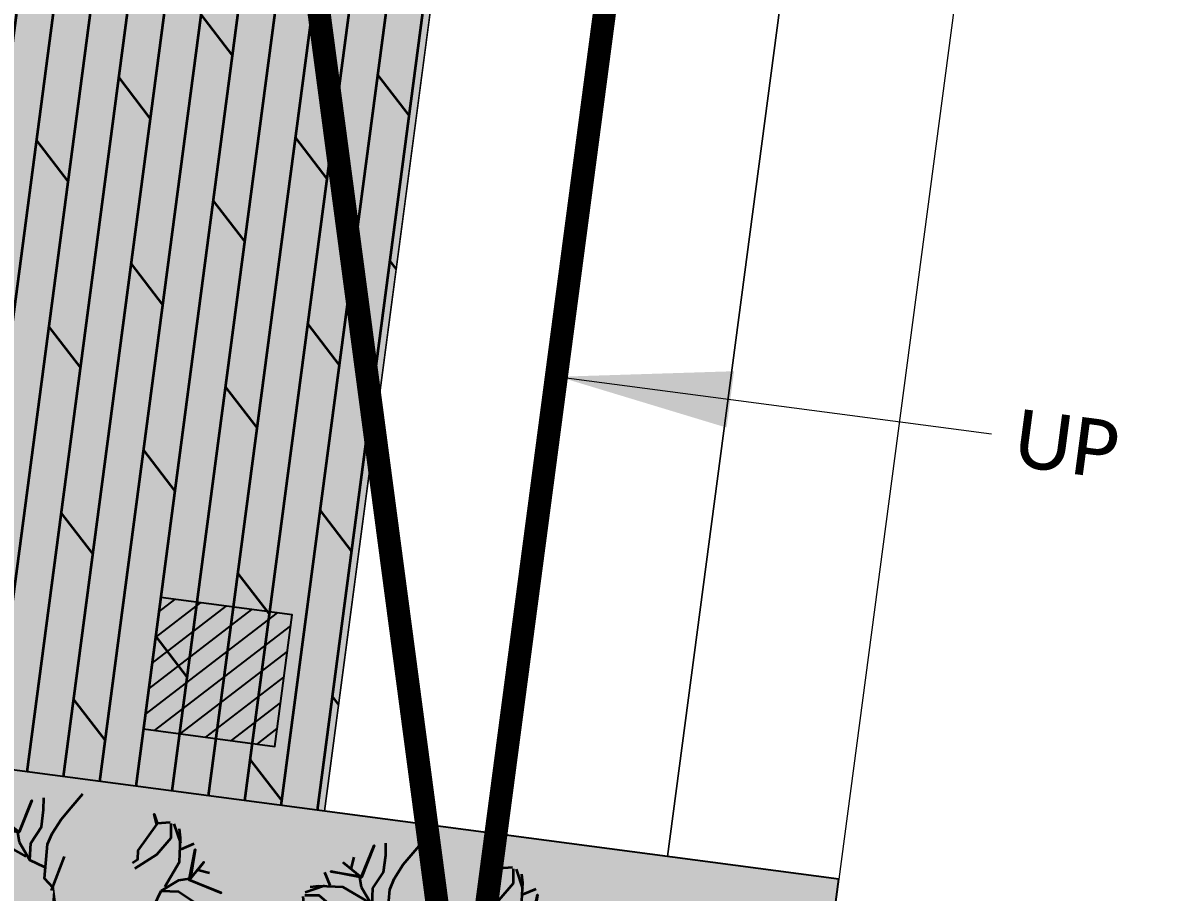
# Model space of a CAD drawing. Header units: millimetres. Extents: x -176651 to 424033, y -469666 to 486614.
# Drawn here: x 143372 to 145348, y 93117 to 94624 of the extents above; entities that cross this region are included whole.
import ezdxf

# ---------------------------------------------------------------- set-up
doc = ezdxf.new("R2010")
doc.units = ezdxf.units.MM
doc.linetypes.add('1625E_Roof Plan$0$DASHED', pattern=[0.75, 0.5, -0.25])
for name, color, linetype in [('1625_East Villa$0$ad-Arrow', 8, 'Continuous'), ('1625_East Villa$0$ad-Elevation 10', 8, 'Continuous'), ('1625_East Villa$0$ad-Text main', 8, 'Continuous'), ('1625_East Villa$0$ad-Verandah', 8, 'Continuous'), ('1625E_Columns$0$ad-MS Column', 8, 'Continuous'), ('1625E_Roof Plan$0$ad-Secondary Roof', 8, 'Continuous'), ('ad-Plinth', 8, 'Continuous'), ('ad-Verandah', 33, 'Continuous')]:
    doc.layers.add(name, color=color, linetype=linetype)
doc.layers.add('1625_East Villa$0$ad-Landscape', color=8, linetype='Continuous', lineweight=35)
doc.styles.add('1625_East Villa$0$6 U T S R N_Corridor-Basement$0$grid_text', font='verdana.ttf', dxfattribs={"width": 0.9})
doc.styles.add('1625_East Villa$0$6 U T S R N_Corridor-Basement$0$Standard', font='arial.ttf')
doc.dimstyles.new('1625_East Villa$0$6 U T S R N_Corridor-Basement$0$1.125', dxfattribs={"dimtxt": 350, "dimasz": 100, "dimexe": 75, "dimexo": 50, "dimgap": 50, "dimtad": 0, "dimdec": 0, "dimzin": 0, "dimdsep": 46, "dimtxsty": '1625_East Villa$0$6 U T S R N_Corridor-Basement$0$grid_text', "dimblk": '1625_East Villa$0$6 U T S R N_Corridor-Basement$0$_ArchTick', "dimcen": 0, "dimdle": 75, "dimclrd": 256, "dimclre": 8, "dimclrt": 7, "dimadec": 3, "dimazin": 0, "dimtfac": 1, "dimtdec": 0, "dimtofl": 0, "dimtmove": 2, "dimatfit": 2, "dimfxl": 80, "dimtolj": 1, "dimtzin": 0, "dimlwd": 18, "dimlwe": 9, "dimarcsym": 0})

# ---------------------------------------------------------------- blocks, each defined once
blk = doc.blocks.new('A$C92fa9908')
at = {"layer": 'ad-Verandah', "lineweight": 9}
blk.add_lwpolyline([(12120, 13620), (13650, 13620), (13650, 8645), (12120, 8645)], close=True, dxfattribs=at)
blk = doc.blocks.new('zw$C194')
at = {"layer": 'ad-Plinth', "ltscale": 5, "rotation": 352.47038764227}
blk.add_blockref('A$C92fa9908', (-62608.4, -342283.4), dxfattribs=at)
blk = doc.blocks.new('1625_East Villa$0$6 U T S R N_Corridor-Basement$0$_ArchTick')
at = {"color": 0, "linetype": 'ByBlock', "const_width": 0.15}
blk.add_lwpolyline([(-0.5, -0.5), (0.5, 0.5)], dxfattribs=at)
blk = doc.blocks.new('1625_East Villa$0$A$C06C421F0')
at = {"layer": '1625_East Villa$0$ad-Landscape'}
for points in [[(359.9, 366.5, 36, 14.4, 0), (421.2, 431.5, 14.4, 0.72, 0), (487.4, 441.9, 0, 0, 0), (448, 441.9, 0, 0, 0), (472.5, 524.2, 0, 0, 0), (467.7, 541.4, 0, 0, 0), (379.6, 599.7, 0, 0, 0), (404.1, 579.3, 0, 0, 0), (359.9, 575.7, 0, 0, 0), (404.1, 579.3, 0, 0, 0), (467.7, 541.4, 0, 0, 0), (433.5, 648, 0, 0, 0), (482.5, 692.3, 0, 0, 0), (430.9, 648, 0, 0, 0), (418.6, 692.3, 0, 0, 0), (426.1, 713.1, 0, 0, 0), (413.8, 692.3, 0, 0, 0), (372.2, 716.3, 0, 0, 0), (413.8, 692.3, 0, 0, 0), (323.1, 719.9, 0, 0, 0)], [(353.4, 359.9, 36, 14.4, 0), (288.3, 421.2, 14.4, 0.72, 0), (277.9, 487.4, 0, 0, 0), (277.9, 448, 0, 0, 0), (195.7, 472.5, 0, 0, 0), (178.5, 467.7, 0, 0, 0), (120.2, 379.6, 0, 0, 0), (140.6, 404.1, 0, 0, 0), (144.2, 359.9, 0, 0, 0), (140.6, 404.1, 0, 0, 0), (178.5, 467.7, 0, 0, 0), (71.9, 433.5, 0, 0, 0), (27.6, 482.5, 0, 0, 0), (71.9, 430.9, 0, 0, 0), (27.6, 418.6, 0, 0, 0), (6.8, 426.1, 0, 0, 0), (27.6, 413.8, 0, 0, 0), (3.6, 372.2, 0, 0, 0), (27.6, 413.8, 0, 0, 0), (0, 323.1, 0, 0, 0)], [(366.5, 360, 36, 14.4, 0), (431.5, 298.7, 14.4, 0.72, 0), (441.9, 232.5, 0, 0, 0), (441.9, 271.9, 0, 0, 0), (524.2, 247.4, 0, 0, 0), (541.4, 252.2, 0, 0, 0), (599.7, 340.3, 0, 0, 0), (579.3, 315.8, 0, 0, 0), (575.7, 360, 0, 0, 0), (579.3, 315.8, 0, 0, 0), (541.4, 252.2, 0, 0, 0), (648, 286.4, 0, 0, 0), (692.3, 237.4, 0, 0, 0), (648, 289, 0, 0, 0), (692.3, 301.2, 0, 0, 0), (713.1, 293.8, 0, 0, 0), (692.3, 306.1, 0, 0, 0), (716.3, 347.7, 0, 0, 0), (692.3, 306.1, 0, 0, 0), (719.9, 396.8, 0, 0, 0)], [(360, 353.4, 36, 14.4, 0), (298.7, 288.3, 14.4, 0.72, 0), (232.5, 277.9, 0, 0, 0), (271.9, 277.9, 0, 0, 0), (247.4, 195.7, 0, 0, 0), (252.2, 178.5, 0, 0, 0), (340.3, 120.2, 0, 0, 0), (315.8, 140.6, 0, 0, 0), (360, 144.2, 0, 0, 0), (315.8, 140.6, 0, 0, 0), (252.2, 178.5, 0, 0, 0), (286.4, 71.9, 0, 0, 0), (237.4, 27.6, 0, 0, 0), (289, 71.9, 0, 0, 0), (301.2, 27.6, 0, 0, 0), (293.8, 6.8, 0, 0, 0), (306.1, 27.6, 0, 0, 0), (347.7, 3.6, 0, 0, 0), (306.1, 27.6, 0, 0, 0), (396.8, 0, 0, 0, 0)]]:
    blk.add_lwpolyline(points, format="xyseb", dxfattribs=at)
for points in [[(250.4, 526.4), (212.9, 538.7), (209.3, 580.3), (230, 622.2), (230, 663.9), (226.4, 693.2)], [(277.9, 479.9), (254, 499.6), (250.4, 582.9), (257.6, 610), (274.8, 646.8), (295.1, 678.4), (319.1, 715.2)], [(212.9, 538.7), (182.1, 578), (174.9, 602.6), (103, 607.4), (178.5, 604.8), (198.9, 683.2), (178.5, 602.6), (130.6, 631.9), (151, 619.7), (154.6, 649)], [(460.3, 565.3), (472.5, 575.7), (470.3, 596.5), (507.1, 664.7), (497, 689.2), (507.1, 668.4), (538.7, 675.1)], [(467.7, 551.8), (516.7, 592.9), (546.1, 637.6), (541.3, 672)], [(570.6, 627.2), (548.7, 672)], [(546.1, 517.4), (573.2, 582.5), (568.4, 640.8), (563.2, 661.6)], [(538.7, 507), (578, 537.8), (602.6, 545), (607.4, 616.8), (604.8, 541.4), (683.2, 521), (602.6, 541.4), (631.9, 589.3), (619.7, 568.9), (649, 565.3)], [(573.2, 613.7), (602.6, 630.9)], [(106.2, 573.2), (89, 602.6)], [(92.6, 570.6), (47.9, 548.7)], [(202.5, 546.1), (137.4, 573.2), (79.1, 568.4), (58.3, 563.2)], [(274.8, 472.5), (295.1, 558.4)], [(154.6, 460.3), (144.2, 472.5), (123.4, 470.3), (55.1, 507.1), (30.7, 497), (51.5, 507.1), (44.7, 538.7)], [(168.1, 467.7), (127, 516.7), (82.3, 546.1), (47.9, 541.3)], [(526.4, 469.5), (538.7, 507), (580.3, 510.6), (622.2, 489.8), (663.9, 489.8), (693.2, 493.5)], [(472.5, 445.1), (558.4, 424.8)], [(479.9, 441.9), (499.6, 465.9), (582.9, 469.5), (610, 462.3), (646.8, 445.1), (678.4, 424.8), (715.2, 400.8)], [(239.9, 277.9), (220.3, 254), (137, 250.4), (109.9, 257.6), (73.1, 274.8), (41.5, 295.1), (4.7, 319.1)], [(247.4, 274.8), (161.5, 295.1)], [(193.5, 250.4), (181.2, 212.9), (139.6, 209.3), (97.6, 230), (56, 230), (26.6, 226.4)], [(551.8, 252.2), (592.9, 203.2), (637.6, 173.8), (672, 178.6)], [(565.3, 259.6), (575.7, 247.4), (596.5, 249.6), (664.7, 212.8), (689.2, 222.8), (668.4, 212.8), (675.1, 181.2)], [(441.9, 239.9), (465.9, 220.3), (469.5, 137), (462.3, 109.9), (445.1, 73.1), (424.8, 41.5), (400.8, 4.7)], [(445.1, 247.4), (424.8, 161.5)], [(181.2, 212.9), (141.8, 182.1), (117.3, 174.9), (112.5, 103), (115.1, 178.5), (36.7, 198.9), (117.3, 178.5), (88, 130.6), (100.2, 151), (70.9, 154.6)], [(173.8, 202.5), (146.7, 137.4), (151.5, 79.1), (156.7, 58.3)], [(252.2, 168.1), (203.2, 127), (173.8, 82.3), (178.6, 47.9)], [(469.5, 193.5), (507, 181.2), (510.6, 139.6), (489.8, 97.6), (489.8, 56), (493.5, 26.6)], [(507, 181.2), (537.8, 141.8), (545, 117.3), (616.8, 112.5), (541.4, 115.1), (521, 36.7), (541.4, 117.3), (589.3, 88), (568.9, 100.2), (565.3, 70.9)], [(517.4, 173.8), (582.5, 146.7), (640.8, 151.5), (661.6, 156.7)], [(627.2, 149.3), (672, 171.2)], [(259.6, 154.6), (247.4, 144.2), (249.6, 123.4), (212.8, 55.1), (222.8, 30.7), (212.8, 51.5), (181.2, 44.7)], [(613.7, 146.7), (630.9, 117.3)], [(146.7, 106.2), (117.3, 89)], [(149.3, 92.6), (171.2, 47.9)]]:
    blk.add_lwpolyline(points, dxfattribs=at)
blk = doc.blocks.new('1625E_Roof Plan')
at = {"layer": '1625E_Roof Plan$0$ad-Secondary Roof', "linetype": '1625E_Roof Plan$0$DASHED', "ltscale": 2, "const_width": 40}
for points in [[(13950, 14220), (13138.3, 11207.5), (13950, 8195)], [(12570, 8195), (10022.5, 11207.5), (12570, 14220), (13950, 14220), (13950, 8195)]]:
    blk.add_lwpolyline(points, close=True, dxfattribs=at)
blk = doc.blocks.new('1625E_Columns$0$A$C42b14ea2')
at = {"layer": '1625E_Columns$0$ad-MS Column'}
h = blk.add_hatch(dxfattribs=at)
h.set_pattern_fill('ANSI31', color=256, scale=10)
h.set_pattern_definition([(45, (-1729784.14, 638048.958), (-22.4506403, 22.4506403), [])])
h.paths.add_polyline_path([(0, 0), (230, 0), (230, 230), (0, 230)])
blk.add_lwpolyline([(0, 0), (230, 0), (230, 230), (0, 230)], close=True, dxfattribs=at)
blk = doc.blocks.new('1625E_Columns')
blk.add_blockref('1625E_Columns$0$A$C42b14ea2', (13320, 8745))
blk = doc.blocks.new('1625_East Villa$0$zw$959F')
at = {"transparency": 33554559}
h = blk.add_hatch(color=43, dxfattribs=at)
h.dxf.hatch_style = 1
h.paths.add_polyline_path([(0, 0), (1530, 0), (1530, -4975), (0, -4975)])
h = blk.add_hatch(color=256, dxfattribs=at)
h.dxf.hatch_style = 1
h.set_gradient(color1=(153, 204, 0), color2=(63, 127, 0), tint=1, name='INVSPHERICAL')
h.paths.add_polyline_path([(0, -8875), (2430, -8875), (2430, -4975), (0, -4975)])
h = blk.add_hatch(dxfattribs=at)
h.set_pattern_fill('GRASS', color=74)
h.set_pattern_definition([(90, (-1096435.541, 661200.024), (-17.96051224, 17.96051224), [4.7625, -31.1585245]), (45, (-1096435.54, 661200.024), (-17.96051224, 17.96051224), [4.7625, -20.6375]), (135, (-1096435.54, 661200.024), (-17.96051224, -17.96051224), [4.7625, -20.6375])])
h.paths.add_polyline_path([(0, -8875), (2430, -8875), (2430, -4975), (0, -4975)])
at = {"layer": '1625_East Villa$0$ad-Landscape', "transparency": 33554687}
h = blk.add_hatch(dxfattribs=at)
h.set_pattern_fill('DOLMIT', color=44, scale=10, angle=270)
h.set_pattern_definition([(270, (-454666.75, 133732.39), (63.5, -1e-14), []), (315, (-454666.75, 133732.4), (126.999913, 126.999913), [89.80256, -179.60512])])
h.paths.add_polyline_path([(0, 0), (1530, 0), (1530, -4975), (0, -4975)])
at = {"layer": '1625_East Villa$0$ad-Elevation 10'}
blk.add_lwpolyline([(0, -8875), (2430, -8875), (2430, -4975), (0, -4975)], close=True, dxfattribs=at)
at = {"layer": '1625_East Villa$0$ad-Verandah', "lineweight": 9}
for points in [[(0, 0), (1530, 0), (1530, -4975), (0, -4975)], [(1830, -4975), (1530, -4975), (1530, -3375), (1830, -3375)], [(2130, -4975), (1830, -4975), (1830, -3375), (2130, -3375)], [(2430, -4975), (2130, -4975), (2130, -3375), (2430, -3375)]]:
    blk.add_lwpolyline(points, close=True, dxfattribs=at)
at = {"layer": '1625_East Villa$0$ad-Landscape', "xscale": 0.7144563243118911, "yscale": 0.7144563243118911, "zscale": 0.7144563243118911, "rotation": 270}
for p in [(882.6, -4996.9), (1481.1, -4996.9)]:
    blk.add_blockref('1625_East Villa$0$A$C06C421F0', p, dxfattribs=at)
at = {"layer": '1625_East Villa$0$ad-Text main', "insert": (2722.8, -4175.7, 0), "char_height": 100, "width": 207.6, "attachment_point": 5, "style": '1625_East Villa$0$6 U T S R N_Corridor-Basement$0$Standard', "bg_fill": 2}
blk.add_mtext('{\\fCalibri Light|b0|i0|c0|p34;UP}', dxfattribs=at)
at = {"layer": '1625_East Villa$0$ad-Arrow'}
blk.add_leader([(1834.3, -4175), (2590.9, -4175)], dimstyle='1625_East Villa$0$6 U T S R N_Corridor-Basement$0$1.125', override={"dimscale": 1, "dimasz": 300, "dimgap": 50, "dimtad": 0}, dxfattribs=at)
blk = doc.blocks.new('1625_East Villa')
at = {"layer": '1625_East Villa$0$ad-Verandah'}
blk.add_blockref('1625_East Villa$0$zw$959F', (12120, 13620), dxfattribs=at)
for name in ['1625E_Roof Plan', '1625E_Columns']:
    blk.add_blockref(name, (0, 0))
blk = doc.blocks.new("All Plot's Villa Plans")
at = {"ltscale": 5, "rotation": 352.4703876422526}
blk.add_blockref('1625_East Villa', (129230.4, 86475.4), dxfattribs=at)

msp = doc.modelspace()

# ---------------------------------------------------------------- block references
at = {"ltscale": 5}
msp.add_blockref("All Plot's Villa Plans", (0, 0), dxfattribs=at)

# ---------------------------------------------------------------- next in the draw order: block references
msp.add_blockref('zw$C194', (191838.8, 428758.8), dxfattribs=at)

doc.saveas('drawing.dxf')
